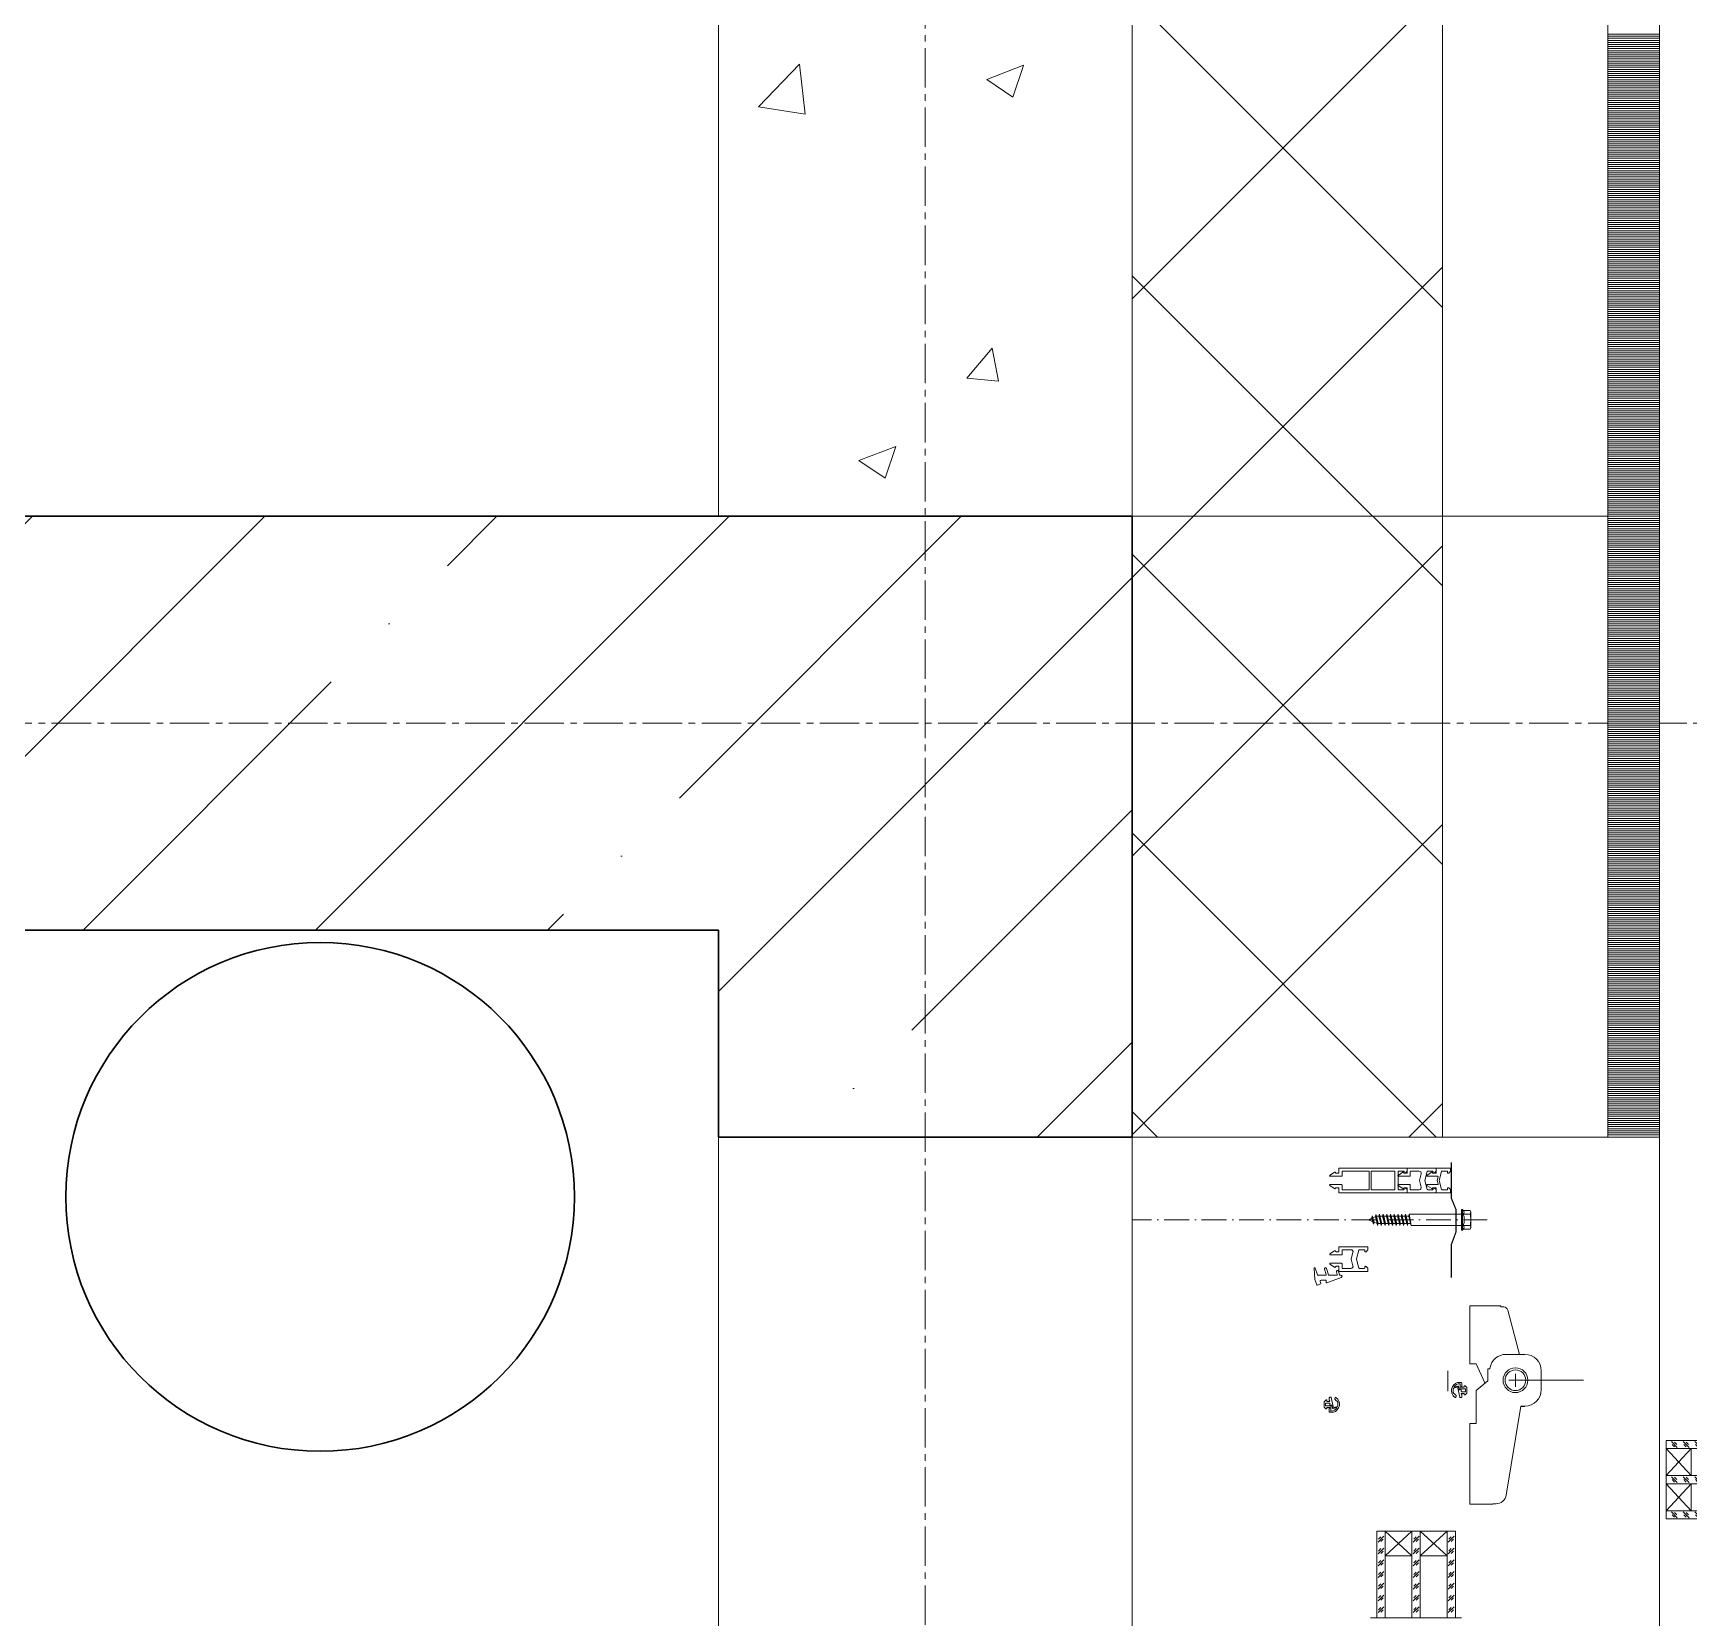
# Model space of a CAD drawing. Header units: millimetres. Extents: x -7155 to 483283, y -227682 to 148426.
# Drawn here: x 19669 to 20469, y 33168 to 33933 of the extents above; entities that cross this region are included whole.
import ezdxf

# ---------------------------------------------------------------- set-up
doc = ezdxf.new("R2010")
doc.units = ezdxf.units.MM
doc.linetypes.add('ACAD_ISO10W100', pattern=[18, 12, -3, 0, -3])
doc.linetypes.add('CENTER2', pattern=[28.575, 19.05, -3.175, 3.175, -3.175])
doc.layers.add('001', color=7, linetype='Continuous')
for name, color, linetype, lineweight in [('A-Wall-Open', 8, 'Continuous', 0), ('Al', 59, 'Continuous', 13), ('Cen', 1, 'CENTER2', 13), ('OSN', 7, 'Continuous', 0), ('АР_Стены ЖБ', 7, 'Continuous', 30), ('АР_Стены ПЕНОблок', 52, 'Continuous', 20), ('АР_Тонкая', 254, 'Continuous', 5), ('АР_Утеплитель', 31, 'Continuous', 0), ('АР_Штриховка', 8, 'Continuous', 0), ('Витражные конструкции', 252, 'Continuous', 15), ('Оси', 1, 'ACAD_ISO10W100', 13)]:
    doc.layers.add(name, color=color, linetype=linetype, lineweight=lineweight)
for name, color, linetype, lineweight, true_color in [('АР_Оси_РД_100', 7, 'Continuous', 0, 0x525252), ('РД_Оси_100', 7, 'Continuous', 0, 0x525252), ('СКУД', 7, 'Continuous', 0, 0xff1a1a)]:
    doc.layers.add(name, color=color, linetype=linetype, lineweight=lineweight, true_color=true_color)
doc.layers.add('РД_Витраж_проем', color=80, linetype='Continuous', lineweight=0, plot=False)

# ---------------------------------------------------------------- blocks, each defined once
blk = doc.blocks.new('СОШ_2200_АР_ОСИ_М100_28.05.24')
at = {"layer": 'АР_Оси_РД_100', "linetype": 'CENTER2'}
for p, q in [((20100, -6155), (20100, 139938.679)), ((29555, 33600), (-5954.958, 33600))]:
    blk.add_line(p, q, dxfattribs=at)
blk = doc.blocks.new('ТПУ-45.02')
at = {"elevation": 0}
blk.add_lwpolyline([(-1.95, 2.5, -0.916659), (-1.46, 2.45), (-1.46, 1.4, -0.398231), (-1.56, 1.3), (-1.95, 1.3, 0.668179), (-2.12, 0.87), (-1.32, 0.07, 0.198912), (-1.15, 0), (1.15, 0, 0.198912), (1.33, 0.07), (2.13, 0.87, 0.668179), (1.95, 1.3), (1.6, 1.3, -0.414214), (1.5, 1.4), (1.5, 2.45, -0.904069), (2, 2.5), (3.25, 2.5, 0.414214), (3.5, 2.75), (3.5, 3.12, 0.327426), (3.33, 3.36), (-1.02, 4.3, 0.167079), (-1.18, 4.27, -0.978527), (-1.56, 4.79, 0.140808), (-1.48, 4.91), (-0.96, 6.38, -0.301775), (-0.78, 6.57, -0.191208), (1.62, 6.31, -0.2528), (1.73, 6.1, 0.249371), (1.83, 5.89, -0.087675), (2.52, 5.19, 0.34791), (2.81, 5.09), (3.32, 5.37, 0.434986), (3.41, 5.73, 0.631386), (-3.78, 4.46), (-3.8, 2.75, 0.423855), (-3.56, 2.5)], format="xyb", close=True, dxfattribs=at)
blk.add_lwpolyline([(-1.97, 4.34, 0.440609), (-1.77, 4.03), (-0.49, 3.79, -0.880439), (-0.55, 3.3), (-3.19, 3.3, -0.266716), (-1.66, 6.19, -0.681981), (-1.51, 6.08)], format="xyb", close=True)
blk.add_lwpolyline([(0.55, 0.69, 0.413945), (0.7, 0.84), (0.7, 2.45, 0.414214), (0.45, 2.7), (-0.45, 2.7, 0.414214), (-0.7, 2.45), (-0.7, 0.84, 0.413945), (-0.55, 0.69), (0.55, 0.69)], format="xyb")
blk = doc.blocks.new('РУ-65.05')
blk.add_blockref('ТПУ-45.02', (-2.63, -2.5))
blk = doc.blocks.new('petlia_dv')
for p, q in [((-59.9, 22), (-59.9, 11)), ((-59.9, 22), (-24.3, 22)), ((-20.9, 22), (-24.3, 22)), ((-20.9, 22), (-20.9, 19)), ((-20.9, 19), (-4.9, 19)), ((-4.9, 19), (-0.22, 13.42)), ((-4.9, 19), (-2.65, 16.32)), ((7.9, 19), (-1.34, 14.76)), ((7.9, 22), (32.5, 22)), ((7.9, 22), (7.9, 19)), ((35.9, 22), (32.5, 22)), ((35.9, 22), (35.9, 7)), ((-59.9, 11), (-59.7, 11)), ((-59.7, 11), (-59.7, 9.37)), ((-0.22, 13.42), (5.5, 13.34)), ((5.5, 13.34), (5.5, 12.41)), ((5.89, 12.34), (5.5, 12.41)), ((-12.5, -2.57), (-55.57, 4.43)), ((12.5, 4.46), (12.5, -4.5)), ((12.5, -1.98), (33.92, 3.76)), ((35.9, 7), (35.4, 7)), ((35.4, 7), (35.4, 5.69)), ((-12.5, -2.55), (-12.5, -4.5)), ((12.5, -2.38), (12.5, -4.5)), ((4.5, -12.5), (-4.5, -12.5)), ((-4.5, -12.5), (4.5, -12.5))]:
    blk.add_line(p, q)
for radius in [6, 5]:
    blk.add_circle((0, 0), radius)
for centre, radius, start, end in [((-54.7, 9.37), 5, 180, 260), ((4.5, 4.46), 8, 0, 80), ((33.4, 5.69), 2, 285, 0), ((-4.5, -4.5), 8, 180, 270), ((-4.5, -4.5), 8, 180, 270), ((4.5, -4.5), 8, 270, 0), ((4.5, -4.5), 8, 270, 0)]:
    blk.add_arc(centre, radius, start, end)
at = {"layer": '001'}
blk.add_line((-12.5, -2.54), (-12.5, -4.5), dxfattribs=at)
at = {"layer": 'Cen', "ltscale": 0.5}
blk.add_line((3.15, 0), (-3.18, 0), dxfattribs=at)
at = {"layer": 'Cen', "ltscale": 0.3}
blk.add_line((0, 3.17), (0, -2.83), dxfattribs=at)
blk = doc.blocks.new('tpu004MM')
blk.add_lwpolyline([(4.03, -6.33, -1), (4.37, -7.27), (2.67, -7.89, 0.315299), (2.5, -8.12), (2.5, -8.48, -0.8391), (1.34, -8.69), (-1.21, -1.7, -0.520567), (-0.97, -1.37), (-0.2, -1.37, 0.414214), (0, -1.17), (0, 1.07, 0.520567), (-0.67, 1.54), (-1.48, 1.25, -0.414214), (-1.8, 1.4), (-2.31, 2.8, -0.414214), (-2.17, 3.13), (0.39, 4.05, -0.067914), (0.45, 4.07), (5.67, 4.48, -0.87281), (5.8, 3.89), (2.67, 2.75, 0.315299), (2.5, 2.52), (2.5, -1.2, 0.520567), (2.84, -1.44), (5.33, -0.53, -1), (5.67, -1.47), (2.67, -2.57, 0.315299), (2.5, -2.8), (2.5, -6.53, 0.520567), (2.84, -6.76)], format="xyb", close=True)
blk = doc.blocks.new('РУ-65.02')
at = {"layer": 'OSN', "xscale": -1}
blk.add_blockref('tpu004MM', (0, 0.05), dxfattribs=at)
blk = doc.blocks.new('Стекло 4 мм разрез')
at = {"layer": 'Al'}
for p, q in [((-2, -41.94), (-2, 0)), ((2, -41.94), (2, 0))]:
    blk.add_line(p, q, dxfattribs=at)
at = {"layer": 'Al', "ltscale": 4}
blk.add_line((2, 0), (-2, 0), dxfattribs=at)
at = {"layer": 'Al', "color": 5, "linetype": 'Continuous'}
for p, q in [((-1.42, -5.36), (1.42, -2.52)), ((-1.14, -3.94), (0, -2.81)), ((0, -5.08), (1.14, -3.94)), ((-1.42, -11.04), (1.42, -8.2)), ((-1.42, -16.71), (1.42, -13.88)), ((-1.14, -9.62), (0, -8.48)), ((-1.14, -15.3), (0, -14.16)), ((0, -10.75), (1.14, -9.62)), ((0, -16.43), (1.14, -15.3)), ((-1.42, -22.39), (1.42, -19.55)), ((-1.14, -20.97), (0, -19.84)), ((0, -22.11), (1.14, -20.97)), ((-1.42, -28.07), (1.42, -25.23)), ((-1.42, -33.74), (1.42, -30.91)), ((-1.14, -26.65), (0, -25.51)), ((-1.14, -32.33), (0, -31.19)), ((0, -27.78), (1.14, -26.65)), ((-1.42, -39.42), (1.42, -36.58)), ((-1.14, -38), (0, -36.87)), ((0, -33.46), (1.14, -32.33)), ((0, -39.14), (1.14, -38))]:
    blk.add_line(p, q, dxfattribs=at)
blk = doc.blocks.new('СПД 38 4+4+4')
at = {"layer": 'Al', "ltscale": 4}
for p, q in [((4, 0), (17, -12)), ((4, -12), (17, 0)), ((21, 0), (34, -12)), ((21, -12), (34, 0))]:
    blk.add_line(p, q, dxfattribs=at)
for points in [[(4, 0), (17, 0), (17, -12), (4, -12)], [(21, 0), (34, 0), (34, -12), (21, -12)]]:
    blk.add_lwpolyline(points, close=True, dxfattribs=at)
at = {"layer": 'Cen', "ltscale": 5}
blk.add_line((41, -41.94), (-3, -41.94), dxfattribs=at)
at = {"layer": 'Al', "ltscale": 4}
for p in [(2, 0), (19, 0), (36, 0)]:
    blk.add_blockref('Стекло 4 мм разрез', p, dxfattribs=at)
blk = doc.blocks.new('ТПУ-032-14')
at = {"color": 191}
for p, q in [((-12, 0), (-12, -14)), ((-9.75, 0), (-12, 0)), ((-8.46, 4.39), (-9.96, 2.14)), ((-9.95, 1.85), (-9.6, 1.58)), ((-9.5, 1.38), (-9.5, 0.25)), ((-8, -1.25), (-8, 4.25)), ((-4, 4.25), (-4, -1.25)), ((-2.04, 2.14), (-3.54, 4.39)), ((-2.5, 0.25), (-2.5, 1.38)), ((-2.4, 1.58), (-2.05, 1.85)), ((0, 0), (-2.25, 0)), ((0, -14), (0, 0)), ((-10.5, -5.81), (-10.5, -1.75)), ((-10.25, -1.5), (-8.25, -1.5)), ((-6.06, -5.92), (-9.24, -6.77)), ((-2.76, -6.77), (-5.94, -5.92)), ((-3.75, -1.5), (-1.75, -1.5)), ((-1.5, -1.75), (-1.5, -5.81)), ((-12, -14), (-10.6, -14)), ((-10.5, -12.25), (-10.5, -9.89)), ((-10.43, -13.93), (-9.57, -13.07)), ((-10.31, -9.65), (-6.06, -8.51)), ((-9.75, -12.5), (-10.25, -12.5)), ((-9.5, -12.9), (-9.5, -12.75)), ((-5.94, -8.51), (-1.69, -9.65)), ((-2.5, -12.75), (-2.5, -12.9)), ((-2.43, -13.07), (-1.57, -13.93)), ((-1.75, -12.5), (-2.25, -12.5)), ((-1.5, -9.89), (-1.5, -12.25)), ((-1.4, -14), (0, -14))]:
    blk.add_line(p, q, dxfattribs=at)
for centre, start, end in [((-9.75, 2), 146.30993, 216.61583), ((-8.25, 4.25), 0, 146.30993), ((-3.75, 4.25), 33.69007, 180), ((-2.25, 2), 323.38417, 33.69007), ((-8.25, -1.25), 270, 0), ((-6, -6.16), 75, 105), ((-3.75, -1.25), 180, 270), ((-10.6, -13.75), 270, 315), ((-9.75, -12.75), 0, 90), ((-9.75, -12.9), 315, 0), ((-2.25, -12.75), 90, 180), ((-2.25, -12.9), 180, 225), ((-1.4, -13.75), 225, 270)]:
    blk.add_arc(centre, 0.25, start, end, dxfattribs=at)
at = {"color": 191, "extrusion": (0, 0, -1)}
for centre, radius, start, end in [((9.75, 0.25), 0.25, 180, 270), ((9.75, 1.38), 0.25, 127.90448, 180), ((2.25, 1.38), 0.25, 0, 52.09552), ((2.25, 0.25), 0.25, 270, 0), ((10.25, -1.75), 0.25, 0, 90), ((9.5, -5.81), 1, 255, 0), ((2.5, -5.81), 1, 180, 285), ((1.75, -1.75), 0.25, 90, 180), ((10.25, -9.89), 0.25, 0, 75), ((10.25, -12.25), 0.25, 270, 0), ((6, -8.75), 0.25, 75, 105), ((1.75, -12.25), 0.25, 180, 270), ((1.75, -9.89), 0.25, 105, 180)]:
    blk.add_arc(centre, radius, start, end, dxfattribs=at)
blk = doc.blocks.new('Дверь 72 активная створка в витраж 44')
at = {"layer": 'OSN'}
blk.add_line((-73.01, 34.7), (-82.81, 34.7), dxfattribs=at)
at = {"rotation": 180}
for name, p in [('РУ-65.05', (-85.05, 41.33)), ('РУ-65.02', (-29.24, -25.52))]:
    blk.add_blockref(name, p, dxfattribs=at)
blk.add_blockref('РУ-65.05', (-86.63, -22.67))
at = {"layer": 'Al', "ltscale": 4, "xscale": -1}
for p, rotation in [((-144.6, 140.23), 179.9999999999999), ((-150.46, 0.29), 270)]:
    blk.add_blockref('СПД 38 4+4+4', p, dxfattribs=dict(at, rotation=rotation))
at = {"layer": 'Al', "ltscale": 4, "rotation": 180}
blk.add_blockref('ТПУ-032-14', (-25, -18), dxfattribs=at)
at = {"layer": 'OSN', "xscale": -1, "rotation": 180}
blk.add_blockref('petlia_dv', (-77.54, 67.33), dxfattribs=at)
blk = doc.blocks.new('стойка 500.100.03')
at = {"layer": 'Оси'}
blk.add_line((0, 0), (0, -118), dxfattribs=at)
blk = doc.blocks.new('ТПУ-032-07')
at = {"color": 191}
blk.add_lwpolyline([(-10.5, -5.25, 0.414214), (-10.25, -5.5), (-9.75, -5.5, -0.414214), (-9.5, -5.75), (-9.5, -5.9, -0.198912), (-9.57, -6.07), (-10.43, -6.93, -0.198912), (-10.6, -7), (-12, -7), (-12, 0), (-9.75, 0, 0.324532), (-9.5, 0.29), (-9.5, 1.41, 0.231307), (-9.6, 1.61), (-9.95, 1.89, -0.316767), (-9.96, 2.17), (-8.55, 4.29, -0.780158), (-8, 4.29), (-8, -0.67, 0.493145), (-7.69, -0.91), (-6.06, -0.47, -0.131652), (-5.94, -0.47), (-4.31, -0.91, 0.493145), (-4, -0.67), (-4, 4.29, -0.780158), (-3.45, 4.29), (-2.04, 2.17, -0.316767), (-2.05, 1.89), (-2.4, 1.61, 0.231307), (-2.5, 1.41), (-2.5, 0.29, 0.324532), (-2.25, 0), (0, 0), (0, -7), (-1.4, -7, -0.198912), (-1.57, -6.93), (-2.43, -6.07, -0.198912), (-2.5, -5.9), (-2.5, -5.75, -0.414214), (-2.25, -5.5), (-1.75, -5.5, 0.414214), (-1.5, -5.25), (-1.5, -2.89, 0.339454), (-1.69, -2.65), (-5.94, -1.51, 0.131652), (-6.06, -1.51), (-10.31, -2.65, 0.339454), (-10.5, -2.89)], format="xyb", close=True, dxfattribs=at)
blk = doc.blocks.new('ТПУ-032-33')
at = {"color": 191}
for points in [[(-1.4, -33), (0, -33), (0, 0), (-2.25, 0, -0.414214), (-2.5, 0.25), (-2.5, 1.38, -0.231307), (-2.4, 1.58), (-2.05, 1.85, 0.316767), (-2.04, 2.14), (-3.45, 4.29, 0.780158), (-4, 4.29), (-4, -1.25, 0.414214), (-3.75, -1.5), (-1.75, -1.5, -0.414214), (-1.5, -1.75), (-1.5, -14.33, -0.493145), (-1.81, -14.57), (-5.94, -14.57, 0.131652), (-6.06, -14.57), (-10.19, -14.57, -0.493145), (-10.5, -14.33), (-10.5, -1.75, -0.414214), (-10.25, -1.5), (-8.25, -1.5, 0.414214), (-8, -1.25), (-8, 4.29, 0.780158), (-8.55, 4.29), (-9.96, 2.14, 0.316767), (-9.95, 1.85), (-9.6, 1.58, -0.231307), (-9.5, 1.38), (-9.5, 0.25, -0.414214), (-9.75, 0), (-12, 0), (-12, -33), (-10.6, -33, 0.198912), (-10.43, -32.93), (-9.57, -32.07, 0.198912), (-9.5, -31.9), (-9.5, -31.75, 0.414214), (-9.75, -31.5), (-10.25, -31.5, -0.414214), (-10.5, -31.25), (-10.5, -28.89, -0.339454), (-10.31, -28.65), (-6.06, -28.62, -0.131652), (-5.94, -28.62), (-1.69, -28.65, -0.339454), (-1.5, -28.89), (-1.5, -31.25, -0.414214), (-1.75, -31.5), (-2.25, -31.5, 0.414214), (-2.5, -31.75), (-2.5, -31.9, 0.198912), (-2.43, -32.07), (-1.57, -32.93, 0.198912)], [(-1.5, -15.88, 0.339454), (-1.69, -15.64), (-5.94, -15.61, 0.131652), (-6.06, -15.61), (-10.31, -15.64, 0.339454), (-10.5, -15.88), (-10.5, -26.84, 0.493145), (-10.19, -27.08), (-6.06, -27.08, -0.131652), (-5.94, -27.08), (-1.81, -27.08, 0.493145), (-1.5, -26.84)]]:
    blk.add_lwpolyline(points, format="xyb", close=True, dxfattribs=at)
blk = doc.blocks.new('проставка крайняя')
at = {"layer": 'Al', "ltscale": 4, "xscale": -1}
for name, p in [('ТПУ-032-33', (-0.25, 0)), ('ТПУ-032-14', (-0.25, -33)), ('ТПУ-032-07', (-0.25, -47))]:
    blk.add_blockref(name, p, dxfattribs=at)
blk = doc.blocks.new('VS_5i5x45')
for p, q in [((-5.1, 3.85), (-4.72, 4.5)), ((-5.1, -3.85), (-5.1, 3.85)), ((-5.1, 0), (-5.1, 3.85)), ((-5.1, 0), (-5.1, -3.85)), ((-1.39, 4.5), (-4.72, 4.5)), ((-1.39, 2.75), (-4.71, 2.75)), ((-1.39, 2.75), (-3.23, 2.75)), ((-1.06, 5), (-1.39, 4.5)), ((-1.06, 5), (-0.5, 5)), ((-1.06, 0), (-1.06, 5)), ((-1.06, 0), (-1.06, -5)), ((-0.5, 5), (-0.5, 0)), ((-0.5, 2.75), (23.84, 2.75)), ((-0.5, -5), (-0.5, 0)), ((23.84, 2.75), (24.74, -2.75)), ((24.1, 1.8), (23.84, 2.75)), ((24.1, 1.8), (25, -1.8)), ((24.1, 1.8), (25.37, 1.8)), ((25.37, 1.8), (25.64, 2.75)), ((25.37, 1.8), (26.27, -1.8)), ((25.64, 2.75), (26.54, -2.75)), ((25.9, 1.8), (25.64, 2.75)), ((25.9, 1.8), (26.8, -1.8)), ((25.9, 1.8), (27.17, 1.8)), ((27.17, 1.8), (27.44, 2.75)), ((27.17, 1.8), (28.07, -1.8)), ((27.44, 2.75), (28.34, -2.75)), ((27.7, 1.8), (27.44, 2.75)), ((27.7, 1.8), (28.6, -1.8)), ((27.7, 1.8), (28.97, 1.8)), ((28.97, 1.8), (29.24, 2.75)), ((28.97, 1.8), (29.87, -1.8)), ((29.24, 2.75), (30.14, -2.75)), ((29.5, 1.8), (29.24, 2.75)), ((29.5, 1.8), (30.4, -1.8)), ((29.5, 1.8), (30.77, 1.8)), ((30.77, 1.8), (31.04, 2.75)), ((30.77, 1.8), (31.67, -1.8)), ((31.04, 2.75), (31.94, -2.75)), ((31.3, 1.8), (31.04, 2.75)), ((31.3, 1.8), (32.2, -1.8)), ((31.3, 1.8), (32.57, 1.8)), ((32.57, 1.8), (32.84, 2.75)), ((32.57, 1.8), (33.47, -1.8)), ((32.84, 2.75), (33.74, -2.75)), ((33.1, 1.8), (32.84, 2.75)), ((33.1, 1.8), (34, -1.8)), ((33.1, 1.8), (34.37, 1.8)), ((34.37, 1.8), (34.64, 2.75)), ((34.37, 1.8), (35.27, -1.8)), ((34.64, 2.75), (35.54, -2.75)), ((34.9, 1.8), (34.64, 2.75)), ((34.9, 1.8), (35.8, -1.8)), ((34.9, 1.8), (36.17, 1.8)), ((36.17, 1.8), (36.44, 2.75)), ((36.17, 1.8), (37.07, -1.8)), ((36.44, 2.75), (37.34, -2.75)), ((36.7, 1.8), (36.44, 2.75)), ((36.7, 1.8), (37.6, -1.8)), ((36.7, 1.8), (37.97, 1.8)), ((37.97, 1.8), (38.24, 2.75)), ((37.97, 1.8), (38.87, -1.8)), ((38.24, 2.75), (39.14, -2.75)), ((38.5, 1.8), (38.24, 2.75)), ((38.5, 1.8), (39.4, -1.8)), ((38.5, 1.8), (39.77, 1.8)), ((39.77, 1.8), (40.04, 2.75)), ((39.77, 1.8), (40.63, -1.66)), ((40.04, 2.75), (40.91, -2.57)), ((40.3, 1.8), (40.04, 2.75)), ((40.3, 1.8), (41.72, 1.19)), ((40.3, 1.8), (41.11, -1.45)), ((41.72, 1.19), (41.94, 2.13)), ((41.72, 1.19), (42.26, -0.96)), ((42.32, 0.94), (41.94, 2.13)), ((41.94, 2.13), (42.6, -1.9)), ((42.32, 0.94), (44.5, 0)), ((42.32, 0.94), (42.74, -0.75)), ((42.74, -0.75), (44.5, 0)), ((-5.1, -3.85), (-4.72, -4.5)), ((-1.39, -4.5), (-4.72, -4.5)), ((-1.39, -2.75), (-4.71, -2.75)), ((-1.06, -5), (-1.39, -4.5)), ((-1.06, -5), (-0.5, -5)), ((-0.5, -2.75), (24.74, -2.75)), ((25, -1.8), (24.74, -2.75)), ((25, -1.8), (26.27, -1.8)), ((26.27, -1.8), (26.54, -2.75)), ((26.8, -1.8), (26.54, -2.75)), ((26.8, -1.8), (28.07, -1.8)), ((28.07, -1.8), (28.34, -2.75)), ((28.6, -1.8), (28.34, -2.75)), ((28.6, -1.8), (29.87, -1.8)), ((29.87, -1.8), (30.14, -2.75)), ((30.4, -1.8), (30.14, -2.75)), ((30.4, -1.8), (31.67, -1.8)), ((31.67, -1.8), (31.94, -2.75)), ((32.2, -1.8), (31.94, -2.75)), ((32.2, -1.8), (33.47, -1.8)), ((33.47, -1.8), (33.74, -2.75)), ((34, -1.8), (33.74, -2.75)), ((34, -1.8), (35.27, -1.8)), ((35.27, -1.8), (35.54, -2.75)), ((35.8, -1.8), (35.54, -2.75)), ((35.8, -1.8), (37.07, -1.8)), ((37.07, -1.8), (37.34, -2.75)), ((37.6, -1.8), (37.34, -2.75)), ((37.6, -1.8), (38.87, -1.8)), ((38.87, -1.8), (39.14, -2.75)), ((39.4, -1.8), (39.14, -2.75)), ((39.4, -1.8), (40.3, -1.8)), ((40.3, -1.8), (40.63, -1.66)), ((40.63, -1.66), (40.9, -2.61)), ((41.11, -1.45), (40.9, -2.61)), ((41.11, -1.45), (42.26, -0.96)), ((42.26, -0.96), (42.6, -1.9)), ((42.74, -0.75), (42.6, -1.9))]:
    blk.add_line(p, q)
for centre, radius, start, end in [((-3.53, 3.63), 1.48, 144.06038, 216.67043), ((5.53, 0.37), 10.51, 166.9324, 182.03073), ((6.09, 0), 7.97, 159.82466, 200.17534), ((-0.77, 3.62), 1.07, 125.30926, 234.69074), ((-3.53, -3.63), 1.48, 143.32957, 215.93962), ((5.53, -0.37), 10.51, 177.96927, 193.0676), ((-0.77, -3.62), 1.07, 125.30926, 234.69074)]:
    blk.add_arc(centre, radius, start, end)
blk = doc.blocks.new('крышка пустая')
at = {"layer": 'Витражные конструкции', "const_width": 0.6}
blk.add_lwpolyline([(27.79, 36.33), (10.42, 36.33), (4.8, 38.64), (-5.78, 38.64), (-11.95, 36.33), (-28.01, 36.33)], dxfattribs=at)
at = {"layer": 'Оси', "color": 1}
blk.add_line((0.01, 6), (0.01, 53.73), dxfattribs=at)
at = {"layer": 'Витражные конструкции', "ltscale": 25, "xscale": -1, "rotation": 89.99999999999997}
blk.add_blockref('VS_5i5x45', (0.01, 40.7), dxfattribs=at)

msp = doc.modelspace()

# ---------------------------------------------------------------- hatches: boundary and pattern name
at = {"layer": 'АР_Штриховка', "linetype": 'Continuous', "lineweight": 5, "true_color": 0x000000}
h = msp.add_hatch(dxfattribs=at)
h.set_pattern_fill('ANSI35', color=18, scale=25, angle=-360, style=0)
h.paths.add_polyline_path([(11300, 33700), (11500, 33500), (20000, 33500), (20200, 33700)], flags=0)
h = msp.add_hatch(dxfattribs=at)
h.set_pattern_fill('ANSI35', color=18, scale=25, angle=-360, style=0)
h.paths.add_polyline_path([(20200, 33700), (20000, 33500), (20000, 33400), (20200, 33400)], flags=0)
at = {"layer": 'АР_Штриховка', "linetype": 'Continuous', "lineweight": 0, "true_color": 0x000000}
h = msp.add_hatch(dxfattribs=at)
h.set_pattern_fill('ANSI37', color=18, scale=30, angle=-360, style=0)
h.paths.add_polyline_path([(20350, 33700), (20200, 33700), (20200, 33400), (20350, 33400)], flags=0)
h.paths.add_polyline_path([(20350, 29600), (20200, 29600), (20200, 26500), (20350, 26650)], flags=0)
h = msp.add_hatch(dxfattribs=at)
h.set_pattern_fill('_U', color=18, angle=-360, style=0, pattern_type=0)
h.set_pattern_definition([(7e-12, (-1e-11, 0), (4e-17, 1), [])])
h.paths.add_polyline_path([(20455, 33700), (20430, 33700), (20430, 33400), (20455, 33400)], flags=0)
h.paths.add_polyline_path([(20455, 29600), (20430, 29600), (20430, 26730), (20455, 26755)], flags=0)
h = msp.add_hatch(dxfattribs=at)
h.set_pattern_fill('AR-CONC', color=18, angle=-315, style=0)
h.paths.add_polyline_path([(20200, 33400), (20000, 33400), (20000, 33400), (20200, 33400)], flags=0)
h.paths.add_polyline_path([(20200, 32300), (20000, 32300), (20000, 31800), (20200, 31800)], flags=0)

# ---------------------------------------------------------------- linework, layer by layer
at = {"layer": 'A-Wall-Open', "color": 18, "linetype": 'Continuous', "lineweight": 0, "true_color": 0x000000}
for p, q in [((20000, 33400), (20000, 32300)), ((20200, 33400), (20200, 32300)), ((20200, 33400), (20200, 32300)), ((20455, 33400), (20455, 32300))]:
    msp.add_line(p, q, dxfattribs=at)
at = {"layer": 'АР_Стены ЖБ', "color": 18, "linetype": 'Continuous', "lineweight": 30, "true_color": 0x000000}
for p, q in [((20200, 33700), (11300, 33700)), ((20200, 33400), (20200, 33700)), ((11500, 33500), (20000, 33500)), ((20000, 33500), (20000, 33400)), ((20000, 33400), (20200, 33400))]:
    msp.add_line(p, q, dxfattribs=at)
at = {"layer": 'АР_Стены ПЕНОблок', "color": 18, "linetype": 'Continuous', "lineweight": 20, "true_color": 0x000000}
for p, q in [((20000, 34700), (20000, 33700)), ((20200, 33700), (20200, 34700)), ((20000, 33700), (20200, 33700)), ((20200, 33400), (20000, 33400)), ((20000, 33400), (20000, 33400)), ((20000, 33400), (20200, 33400)), ((20200, 33400), (20200, 33400))]:
    msp.add_line(p, q, dxfattribs=at)
at = {"layer": 'АР_Тонкая', "color": 18, "linetype": 'Continuous', "lineweight": 5, "true_color": 0x000000}
for p, q in [((20350, 34700), (20350, 33700)), ((20430, 33700), (20430, 34700)), ((20430, 34700), (20430, 33700)), ((20455, 33700), (20455, 34700)), ((20350, 33700), (20430, 33700)), ((20430, 33700), (20350, 33700)), ((20350, 33700), (20350, 33400)), ((20430, 33700), (20455, 33700)), ((20430, 33400), (20430, 33700)), ((20455, 33700), (20430, 33700)), ((20430, 33700), (20430, 33400)), ((20455, 33400), (20455, 33700)), ((20350, 33400), (20430, 33400)), ((20430, 33400), (20455, 33400))]:
    msp.add_line(p, q, dxfattribs=at)
at = {"layer": 'АР_Утеплитель', "color": 18, "linetype": 'Continuous', "lineweight": 0, "true_color": 0x000000}
for p, q in [((20200, 34700), (20200, 33700)), ((20350, 33700), (20350, 34700)), ((20200, 33700), (20350, 33700)), ((20350, 33700), (20200, 33700)), ((20200, 33700), (20200, 33400)), ((20350, 33400), (20350, 33700)), ((20200, 33400), (20350, 33400))]:
    msp.add_line(p, q, dxfattribs=at)
at = {"layer": 'АР_Штриховка', "color": 18, "linetype": 'Continuous', "lineweight": 0, "true_color": 0x000000}
for p, q in [((20200, 33805.09), (20350, 33955.09)), ((20350, 33800.94), (20200, 33950.94)), ((20430, 33933), (20455, 33933)), ((20430, 33932), (20455, 33932)), ((20430, 33931), (20455, 33931)), ((20430, 33930), (20455, 33930)), ((20430, 33929), (20455, 33929)), ((20430, 33928), (20455, 33928)), ((20430, 33927), (20455, 33927)), ((20430, 33926), (20455, 33926)), ((20430, 33925), (20455, 33925)), ((20430, 33924), (20455, 33924)), ((20430, 33923), (20455, 33923)), ((20430, 33922), (20455, 33922)), ((20430, 33921), (20455, 33921)), ((20430, 33920), (20455, 33920)), ((20019.38, 33897.89), (20039.16, 33918.51)), ((20041.97, 33894.39), (20039.17, 33918.51)), ((20129.72, 33911.14), (20147.5, 33917.97)), ((20142.34, 33902.59), (20147.49, 33917.93)), ((20430, 33919), (20455, 33919)), ((20430, 33918), (20455, 33918)), ((20430, 33917), (20455, 33917)), ((20430, 33916), (20455, 33916)), ((20430, 33915), (20455, 33915)), ((20430, 33914), (20455, 33914)), ((20430, 33913), (20455, 33913)), ((20430, 33912), (20455, 33912)), ((20129.7, 33911.11), (20142.34, 33902.59)), ((20430, 33911), (20455, 33911)), ((20430, 33910), (20455, 33910)), ((20430, 33909), (20455, 33909)), ((20430, 33908), (20455, 33908)), ((20430, 33907), (20455, 33907)), ((20430, 33906), (20455, 33906)), ((20430, 33905), (20455, 33905)), ((20430, 33904), (20455, 33904)), ((20019.38, 33897.88), (20041.97, 33894.37)), ((20430, 33903), (20455, 33903)), ((20430, 33902), (20455, 33902)), ((20430, 33901), (20455, 33901)), ((20430, 33900), (20455, 33900)), ((20430, 33899), (20455, 33899)), ((20430, 33898), (20455, 33898)), ((20430, 33897), (20455, 33897)), ((20430, 33896), (20455, 33896)), ((20430, 33895), (20455, 33895)), ((20430, 33894), (20455, 33894)), ((20430, 33893), (20455, 33893)), ((20430, 33892), (20455, 33892)), ((20430, 33891), (20455, 33891)), ((20430, 33890), (20455, 33890)), ((20430, 33889), (20455, 33889)), ((20430, 33888), (20455, 33888)), ((20430, 33887), (20455, 33887)), ((20430, 33886), (20455, 33886)), ((20430, 33885), (20455, 33885)), ((20430, 33884), (20455, 33884)), ((20430, 33883), (20455, 33883)), ((20430, 33882), (20455, 33882)), ((20430, 33881), (20455, 33881)), ((20430, 33880), (20455, 33880)), ((20430, 33879), (20455, 33879)), ((20430, 33878), (20455, 33878)), ((20430, 33877), (20455, 33877)), ((20430, 33876), (20455, 33876)), ((20430, 33875), (20455, 33875)), ((20430, 33874), (20455, 33874)), ((20430, 33873), (20455, 33873)), ((20430, 33872), (20455, 33872)), ((20430, 33871), (20455, 33871)), ((20430, 33870), (20455, 33870)), ((20430, 33869), (20455, 33869)), ((20430, 33868), (20455, 33868)), ((20430, 33867), (20455, 33867)), ((20430, 33866), (20455, 33866)), ((20430, 33865), (20455, 33865)), ((20430, 33864), (20455, 33864)), ((20430, 33863), (20455, 33863)), ((20430, 33862), (20455, 33862)), ((20430, 33861), (20455, 33861)), ((20430, 33860), (20455, 33860)), ((20430, 33859), (20455, 33859)), ((20430, 33858), (20455, 33858)), ((20430, 33857), (20455, 33857)), ((20430, 33856), (20455, 33856)), ((20430, 33855), (20455, 33855)), ((20430, 33854), (20455, 33854)), ((20430, 33853), (20455, 33853)), ((20430, 33852), (20455, 33852)), ((20430, 33851), (20455, 33851)), ((20430, 33850), (20455, 33850)), ((20430, 33849), (20455, 33849)), ((20430, 33848), (20455, 33848)), ((20430, 33847), (20455, 33847)), ((20430, 33846), (20455, 33846)), ((20430, 33845), (20455, 33845)), ((20430, 33844), (20455, 33844)), ((20430, 33843), (20455, 33843)), ((20430, 33842), (20455, 33842)), ((20430, 33841), (20455, 33841)), ((20430, 33840), (20455, 33840)), ((20430, 33839), (20455, 33839)), ((20430, 33838), (20455, 33838)), ((20430, 33837), (20455, 33837)), ((20430, 33836), (20455, 33836)), ((20430, 33835), (20455, 33835)), ((20430, 33834), (20455, 33834)), ((20430, 33833), (20455, 33833)), ((20430, 33832), (20455, 33832)), ((20430, 33831), (20455, 33831)), ((20430, 33830), (20455, 33830)), ((20430, 33829), (20455, 33829)), ((20430, 33828), (20455, 33828)), ((20430, 33827), (20455, 33827)), ((20430, 33826), (20455, 33826)), ((20430, 33825), (20455, 33825)), ((20430, 33824), (20455, 33824)), ((20316.24, 33700), (20200, 33816.24)), ((20229.62, 33700), (20350, 33820.38)), ((20430, 33823), (20455, 33823)), ((20430, 33822), (20455, 33822)), ((20430, 33821), (20455, 33821)), ((20430, 33820), (20455, 33820)), ((20430, 33819), (20455, 33819)), ((20430, 33818), (20455, 33818)), ((20430, 33817), (20455, 33817)), ((20430, 33816), (20455, 33816)), ((20430, 33815), (20455, 33815)), ((20430, 33814), (20455, 33814)), ((20430, 33813), (20455, 33813)), ((20430, 33812), (20455, 33812)), ((20430, 33811), (20455, 33811)), ((20430, 33810), (20455, 33810)), ((20430, 33809), (20455, 33809)), ((20430, 33808), (20455, 33808)), ((20430, 33807), (20455, 33807)), ((20430, 33806), (20455, 33806)), ((20430, 33805), (20455, 33805)), ((20430, 33804), (20455, 33804)), ((20430, 33803), (20455, 33803)), ((20430, 33802), (20455, 33802)), ((20430, 33801), (20455, 33801)), ((20430, 33800), (20455, 33800)), ((20430, 33799), (20455, 33799)), ((20430, 33798), (20455, 33798)), ((20430, 33797), (20455, 33797)), ((20430, 33796), (20455, 33796)), ((20430, 33795), (20455, 33795)), ((20430, 33794), (20455, 33794)), ((20430, 33793), (20455, 33793)), ((20430, 33792), (20455, 33792)), ((20430, 33791), (20455, 33791)), ((20430, 33790), (20455, 33790)), ((20430, 33789), (20455, 33789)), ((20430, 33788), (20455, 33788)), ((20430, 33787), (20455, 33787)), ((20430, 33786), (20455, 33786)), ((20430, 33785), (20455, 33785)), ((20430, 33784), (20455, 33784)), ((20120.14, 33766.7), (20132.38, 33781.29)), ((20135.34, 33765.37), (20132.41, 33781.29)), ((20430, 33783), (20455, 33783)), ((20430, 33782), (20455, 33782)), ((20430, 33781), (20455, 33781)), ((20430, 33780), (20455, 33780)), ((20430, 33779), (20455, 33779)), ((20430, 33778), (20455, 33778)), ((20430, 33777), (20455, 33777)), ((20430, 33776), (20455, 33776)), ((20430, 33775), (20455, 33775)), ((20430, 33774), (20455, 33774)), ((20430, 33773), (20455, 33773)), ((20430, 33772), (20455, 33772)), ((20430, 33771), (20455, 33771)), ((20430, 33770), (20455, 33770)), ((20430, 33769), (20455, 33769)), ((20430, 33768), (20455, 33768)), ((20120.14, 33766.7), (20135.32, 33765.37)), ((20430, 33767), (20455, 33767)), ((20430, 33766), (20455, 33766)), ((20430, 33765), (20455, 33765)), ((20430, 33764), (20455, 33764)), ((20430, 33763), (20455, 33763)), ((20430, 33762), (20455, 33762)), ((20430, 33761), (20455, 33761)), ((20430, 33760), (20455, 33760)), ((20430, 33759), (20455, 33759)), ((20430, 33758), (20455, 33758)), ((20430, 33757), (20455, 33757)), ((20430, 33756), (20455, 33756)), ((20430, 33755), (20455, 33755)), ((20430, 33754), (20455, 33754)), ((20430, 33753), (20455, 33753)), ((20430, 33752), (20455, 33752)), ((20430, 33751), (20455, 33751)), ((20430, 33750), (20455, 33750)), ((20430, 33749), (20455, 33749)), ((20430, 33748), (20455, 33748)), ((20430, 33747), (20455, 33747)), ((20430, 33746), (20455, 33746)), ((20430, 33745), (20455, 33745)), ((20430, 33744), (20455, 33744)), ((20430, 33743), (20455, 33743)), ((20430, 33742), (20455, 33742)), ((20430, 33741), (20455, 33741)), ((20430, 33740), (20455, 33740)), ((20430, 33739), (20455, 33739)), ((20430, 33738), (20455, 33738)), ((20430, 33737), (20455, 33737)), ((20430, 33736), (20455, 33736)), ((20067.91, 33726.95), (20085.7, 33733.78)), ((20080.54, 33718.4), (20085.69, 33733.75)), ((20430, 33735), (20455, 33735)), ((20430, 33734), (20455, 33734)), ((20430, 33733), (20455, 33733)), ((20430, 33732), (20455, 33732)), ((20430, 33731), (20455, 33731)), ((20430, 33730), (20455, 33730)), ((20430, 33729), (20455, 33729)), ((20430, 33728), (20455, 33728)), ((20067.9, 33726.92), (20080.53, 33718.4)), ((20430, 33727), (20455, 33727)), ((20430, 33726), (20455, 33726)), ((20430, 33725), (20455, 33725)), ((20430, 33724), (20455, 33724)), ((20430, 33723), (20455, 33723)), ((20430, 33722), (20455, 33722)), ((20430, 33721), (20455, 33721)), ((20430, 33720), (20455, 33720)), ((20430, 33719), (20455, 33719)), ((20430, 33718), (20455, 33718)), ((20430, 33717), (20455, 33717)), ((20430, 33716), (20455, 33716)), ((20430, 33715), (20455, 33715)), ((20430, 33714), (20455, 33714)), ((20430, 33713), (20455, 33713)), ((20430, 33712), (20455, 33712)), ((20430, 33711), (20455, 33711)), ((20430, 33710), (20455, 33710)), ((20430, 33709), (20455, 33709)), ((20430, 33708), (20455, 33708)), ((20430, 33707), (20455, 33707)), ((20430, 33706), (20455, 33706)), ((20430, 33705), (20455, 33705)), ((20430, 33704), (20455, 33704)), ((20430, 33703), (20455, 33703)), ((20430, 33702), (20455, 33702)), ((20430, 33701), (20455, 33701))]:
    msp.add_line(p, q, dxfattribs=at)
at = {"layer": 'Витражные конструкции', "color": 18, "ltscale": 35, "true_color": 0x000000}
msp.add_lwpolyline([(20385.34, 33282.44), (20418.16, 33282.44)], dxfattribs=at)
at = {"layer": 'РД_Витраж_проем', "color": 18, "linetype": 'Continuous', "lineweight": 0, "true_color": 0x000000}
for p, q in [((20200, 33400), (20200, 29600)), ((20455, 33400), (20455, 29600))]:
    msp.add_line(p, q, dxfattribs=at)
at = {"layer": 'СКУД', "color": 18, "lineweight": 30, "true_color": 0x000000}
msp.add_circle((19807.41, 33371.04), 122.94, dxfattribs=at)

# ---------------------------------------------------------------- block references
at = {"layer": 'Al', "color": 18, "ltscale": 4, "true_color": 0x000000, "xscale": -1, "rotation": 270}
msp.add_blockref('стойка 500.100.03', (20318.01, 33360), dxfattribs=at)
at = {"layer": 'Витражные конструкции', "color": 18, "ltscale": 35, "true_color": 0x000000, "xscale": -1}
for name, p, rotation in [('проставка крайняя', (20300.01, 33384.75), 90), ('крышка пустая', (20318.01, 33360), 270.0000000000001)]:
    msp.add_blockref(name, p, dxfattribs=dict(at, rotation=rotation))
at = {"layer": 'Витражные конструкции', "color": 18, "ltscale": 4, "true_color": 0x000000, "xscale": -1, "rotation": 270}
msp.add_blockref('Дверь 72 активная створка в витраж 44', (20318.01, 33360), dxfattribs=at)
at = {"layer": 'РД_Оси_100'}
msp.add_blockref('СОШ_2200_АР_ОСИ_М100_28.05.24', (0, 0), dxfattribs=at)

doc.saveas('drawing.dxf')
